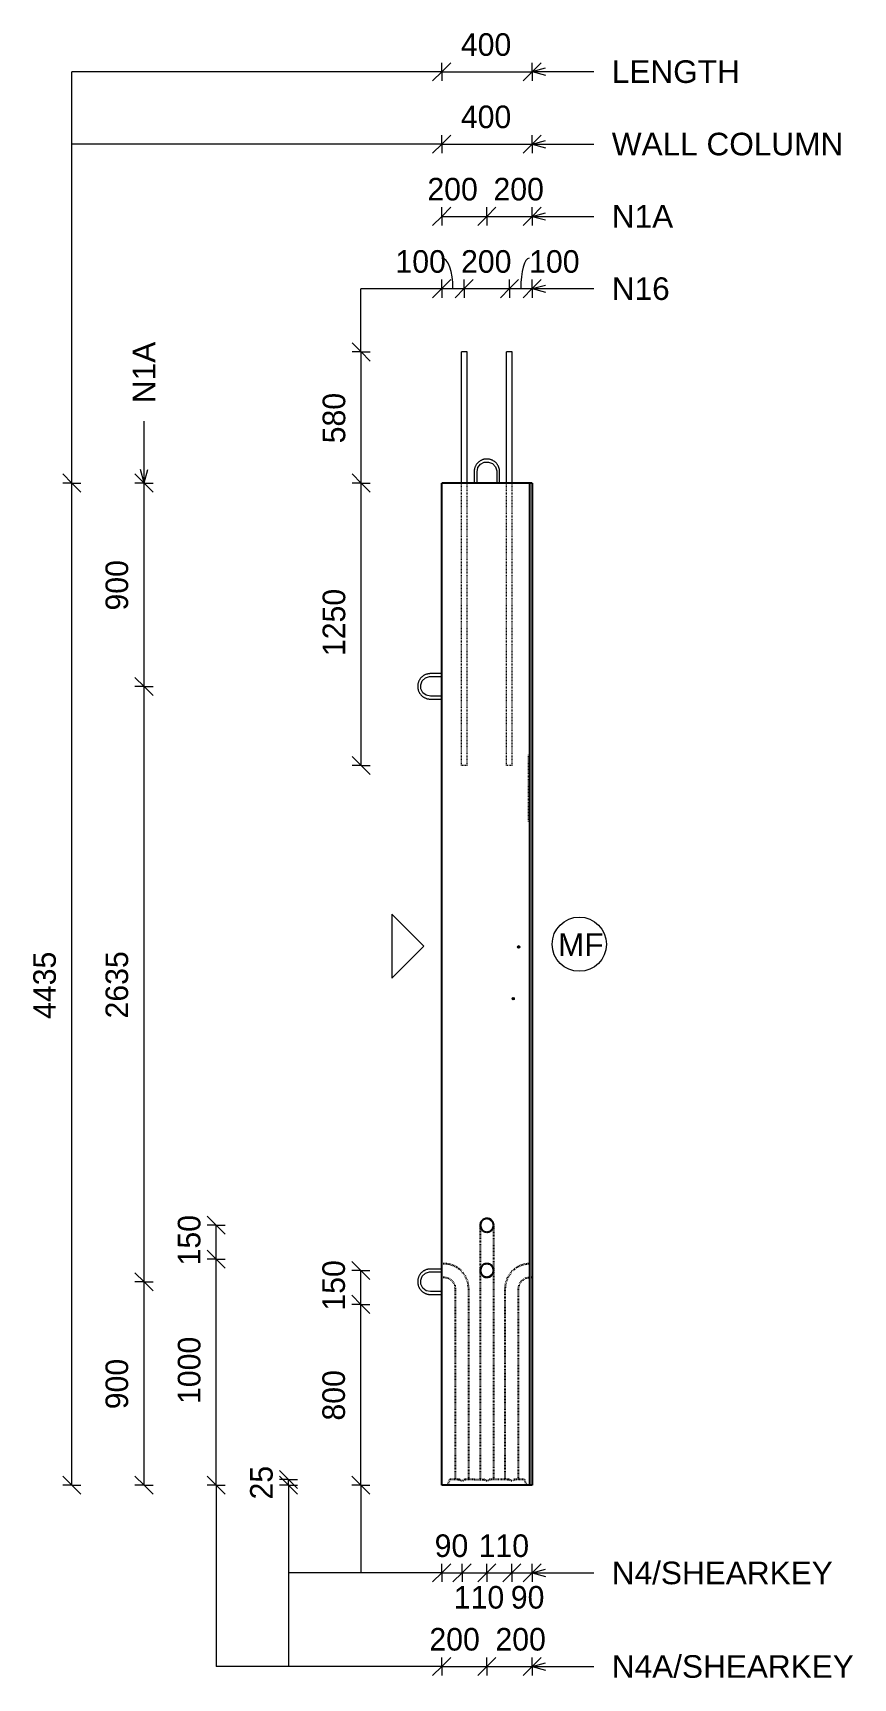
# Model space of a CAD drawing. Header units: millimetres. Extents: x -17195 to -5258, y -2447 to 8056.
# Drawn here: x -8889 to -5258, y -2249 to 5032 of the extents above; entities that cross this region are included whole.
import ezdxf

# ---------------------------------------------------------------- set-up
doc = ezdxf.new("R2010")
doc.units = ezdxf.units.MM
doc.linetypes.add('Dash', pattern=[6.36, 3.18, -3.18])
for name, color, linetype, lineweight in [('A-ANNO-DIMS', 211, 'Continuous', 9), ('A-ANNO-DIMS-40', 211, 'Continuous', 9), ('A-DETL-MBND', 5, 'Continuous', 18), ('A-DETL-THIN', 151, 'Continuous', 18), ('A-GENM', 13, 'Continuous', 18), ('A-WALL', 113, 'Continuous', 25), ('A-WALL-HDLN', 110, 'Dash', 25), ('G-ANNO-TEXT', 231, 'Continuous', 9), ('S-RBAR', 171, 'Continuous', 18)]:
    doc.layers.add(name, color=color, linetype=linetype, lineweight=lineweight)
doc.styles.add('Arial_1', font='arial.ttf', dxfattribs={"height": 100})
doc.styles.add('Nirmala UI Semilight', font='NirmalaS.ttf', dxfattribs={"height": 100})
doc.dimstyles.new('Arrow_Filled_-_2_5_NI_UI', dxfattribs={"dimscale": 304.8, "dimtxt": 104.736395, "dimasz": 0.262467, "dimexe": 0.131234, "dimexo": 0.0625, "dimgap": 0.131234, "dimtad": 1, "dimdec": 4, "dimzin": 0, "dimdsep": 46, "dimtxsty": 'Nirmala UI Semilight', "dimblk1": 'OBLIQUE', "dimblk2": 'OBLIQUE', "dimsah": 1, "dimcen": 0.09, "dimazin": 0, "dimtfac": 1, "dimtdec": 4, "dimtix": 1, "dimtmove": 0, "dimatfit": 3, "dimfxl": 0.131234, "dimfxlon": 1, "dimtvp": 1, "dimtolj": 1, "dimtzin": 0, "dimarcsym": 2})
doc.dimstyles.new('Arrow_Filled_-_2_5_NI_UI_1', dxfattribs={"dimscale": 304.8, "dimtxt": 104.736395, "dimasz": 0.262467, "dimexe": 0.131234, "dimexo": 0.0625, "dimgap": 0.131234, "dimtad": 1, "dimdec": 4, "dimzin": 0, "dimdsep": 46, "dimtxsty": 'Nirmala UI Semilight', "dimblk1": 'OBLIQUE', "dimblk2": 'OBLIQUE', "dimsah": 1, "dimcen": 0.09, "dimazin": 0, "dimtfac": 1, "dimtdec": 4, "dimtix": 1, "dimtmove": 2, "dimatfit": 3, "dimfxl": 0.131234, "dimfxlon": 1, "dimtvp": 1, "dimtolj": 1, "dimtzin": 0, "dimarcsym": 2})
doc.dimstyles.new('Arrow_Filled_-_2_5_NI_UI_2', dxfattribs={"dimscale": 304.8, "dimtxt": 104.736395, "dimasz": 0.262467, "dimexe": 0.131234, "dimexo": 0.0625, "dimgap": 0.131234, "dimtad": 1, "dimdec": 4, "dimzin": 0, "dimdsep": 46, "dimtxsty": 'Nirmala UI Semilight', "dimblk1": 'OBLIQUE', "dimblk2": 'OBLIQUE', "dimsah": 1, "dimcen": 0.09, "dimazin": 0, "dimtfac": 1, "dimtdec": 4, "dimtix": 1, "dimtmove": 1, "dimatfit": 3, "dimfxl": 0.131234, "dimfxlon": 1, "dimtvp": 1, "dimtolj": 1, "dimtzin": 0, "dimarcsym": 2})

# ---------------------------------------------------------------- blocks, each defined once
blk = doc.blocks.new('12_7Ø_ Lifting Insert_COLUMN - 12_9Ø Lifting insert-1653057-Elevation Right Copy 1')
at = {"layer": 'A-GENM'}
for p, q in [((20064.6, 2196.3), (20014.6, 2196.3)), ((20014.6, 2183.6), (20064.6, 2183.6)), ((20064.6, 2096.3), (20014.6, 2096.3)), ((20014.6, 2083.6), (20064.6, 2083.6))]:
    blk.add_line(p, q, dxfattribs=at)
at = {"layer": 'A-GENM', "flags": 128}
for points in [[(20014.6, 2196.3), (20012.3, 2196.3), (20010.1, 2196.2), (20007.8, 2195.9), (20005.6, 2195.6), (20003.4, 2195.2), (20001.2, 2194.7), (19999, 2194.2), (19996.8, 2193.5), (19994.7, 2192.7), (19992.6, 2191.9), (19990.6, 2191), (19988.5, 2190), (19986.6, 2188.9), (19984.6, 2187.7), (19982.8, 2186.5), (19980.9, 2185.2), (19979.1, 2183.8), (19977.4, 2182.4), (19975.7, 2180.8), (19974.1, 2179.3), (19972.6, 2177.6), (19971.1, 2175.9), (19969.7, 2174.1), (19968.4, 2172.3), (19967.2, 2170.4), (19966, 2168.5), (19964.9, 2166.6), (19963.8, 2164.6), (19962.9, 2162.5), (19962, 2160.4), (19961.3, 2158.3), (19960.6, 2156.2), (19960, 2154), (19959.5, 2151.8), (19959, 2149.6), (19958.7, 2147.3), (19958.5, 2145.1), (19958.3, 2142.9), (19958.2, 2140.6), (19958.2, 2138.4), (19958.4, 2136.1), (19958.6, 2133.9), (19958.8, 2131.6), (19959.2, 2129.4), (19959.7, 2127.2), (19960.2, 2125), (19960.9, 2122.9), (19961.6, 2120.7), (19962.4, 2118.6), (19963.3, 2116.6), (19964.3, 2114.5), (19965.4, 2112.5), (19966.5, 2110.6), (19967.7, 2108.7), (19969, 2106.8), (19970.4, 2105), (19971.8, 2103.3), (19973.3, 2101.6), (19974.9, 2100), (19976.5, 2098.4), (19978.2, 2097), (19979.9, 2095.5), (19981.8, 2094.2), (19983.6, 2092.9), (19985.5, 2091.7), (19987.5, 2090.6), (19989.5, 2089.5), (19991.5, 2088.6), (19993.6, 2087.7), (19995.7, 2086.9), (19997.8, 2086.2), (20000, 2085.6), (20002.2, 2085), (20004.4, 2084.6), (20006.6, 2084.2), (20008.9, 2083.9), (20011.1, 2083.8), (20013.4, 2083.7), (20014.6, 2083.6)], [(20014.6, 2096.3), (19996.2, 2100.4), (19981.2, 2111.9), (19972.4, 2128.6), (19971.5, 2147.4), (19978.7, 2164.8), (19992.5, 2177.7), (20010.4, 2183.5), (20014.6, 2183.6)]]:
    blk.add_lwpolyline(points, dxfattribs=at)
blk = doc.blocks.new('12_7Ø_ Lifting Insert_COLUMN - 12_9Ø Lifting insert-V2-Elevation Right Copy 1')
at = {"layer": 'A-GENM'}
for p, q in [((20208.2, 3090), (20208.2, 3040)), ((20220.9, 3040), (20220.9, 3090)), ((20308.2, 3090), (20308.2, 3040)), ((20320.9, 3040), (20320.9, 3090))]:
    blk.add_line(p, q, dxfattribs=at)
at = {"layer": 'A-GENM', "flags": 128}
for points in [[(20320.9, 3090), (20320.9, 3092.3), (20320.7, 3094.5), (20320.5, 3096.7), (20320.2, 3099), (20319.8, 3101.2), (20319.3, 3103.4), (20318.7, 3105.6), (20318.1, 3107.7), (20317.3, 3109.9), (20316.5, 3111.9), (20315.6, 3114), (20314.6, 3116), (20313.5, 3118), (20312.3, 3119.9), (20311.1, 3121.8), (20309.8, 3123.7), (20308.4, 3125.4), (20306.9, 3127.2), (20305.4, 3128.8), (20303.8, 3130.4), (20302.2, 3132), (20300.5, 3133.4), (20298.7, 3134.8), (20296.9, 3136.2), (20295, 3137.4), (20293.1, 3138.6), (20291.1, 3139.7), (20289.1, 3140.7), (20287.1, 3141.7), (20285, 3142.5), (20282.9, 3143.3), (20280.7, 3144), (20278.6, 3144.6), (20276.4, 3145.1), (20274.1, 3145.5), (20271.9, 3145.9), (20269.7, 3146.1), (20267.4, 3146.3), (20265.2, 3146.3), (20262.9, 3146.3), (20260.7, 3146.2), (20258.4, 3146), (20256.2, 3145.7), (20254, 3145.3), (20251.8, 3144.9), (20249.6, 3144.3), (20247.4, 3143.7), (20245.3, 3142.9), (20243.2, 3142.1), (20241.1, 3141.2), (20239.1, 3140.3), (20237.1, 3139.2), (20235.2, 3138.1), (20233.3, 3136.8), (20231.4, 3135.6), (20229.6, 3134.2), (20227.9, 3132.8), (20226.2, 3131.3), (20224.6, 3129.7), (20223, 3128.1), (20221.5, 3126.4), (20220.1, 3124.6), (20218.8, 3122.8), (20217.5, 3121), (20216.3, 3119), (20215.2, 3117.1), (20214.1, 3115.1), (20213.2, 3113.1), (20212.3, 3111), (20211.5, 3108.9), (20210.8, 3106.7), (20210.1, 3104.6), (20209.6, 3102.4), (20209.1, 3100.2), (20208.8, 3098), (20208.5, 3095.7), (20208.3, 3093.5), (20208.2, 3091.2), (20208.2, 3090)], [(20220.9, 3090), (20225, 3108.4), (20236.4, 3123.4), (20253.1, 3132.1), (20272, 3133), (20289.4, 3125.9), (20302.2, 3112.1), (20308, 3094.2), (20308.2, 3090)]]:
    blk.add_lwpolyline(points, dxfattribs=at)
blk = doc.blocks.new('DIMBLOCK88-Elevation Right Copy 1')
at = {"layer": 'A-ANNO-DIMS-40'}
for p, q in [((-7079.1, -1783.7), (-7039.1, -1743.7)), ((-7079.1, -1783.7), (-7079.1, -1743.7)), ((-6989.1, -1783.7), (-6949.1, -1743.7)), ((-6989.1, -1783.7), (-6989.1, -1743.7)), ((-7079.1, -1783.7), (-7119.1, -1823.7)), ((-7079.1, -1783.7), (-6989.1, -1783.7)), ((-7079.1, -1783.7), (-7079.1, -1823.7)), ((-6989.1, -1783.7), (-7029.1, -1823.7)), ((-6989.1, -1783.7), (-6989.1, -1823.7))]:
    blk.add_line(p, q, dxfattribs=at)
at = {"layer": 'A-ANNO-DIMS-40', "color": 0, "insert": (-7110.3, -1613.2), "char_height": 100, "width": 182.813, "attachment_point": 1, "line_spacing_factor": 1.142579, "style": 'Nirmala UI Semilight'}
blk.add_mtext('90', dxfattribs=at)
blk = doc.blocks.new('_Oblique')
at = {"color": 0, "linetype": 'ByBlock', "lineweight": -2}
blk.add_line((-0.5, -0.5), (0.5, 0.5), dxfattribs=at)
blk = doc.blocks.new('DIMBLOCK89-Elevation Right Copy 1')
at = {"layer": 'A-ANNO-DIMS-40'}
for p, q in [((-6989.1, -1783.7), (-6949.1, -1743.7)), ((-6989.1, -1783.7), (-6989.1, -1743.7)), ((-6878.9, -1783.7), (-6838.9, -1743.7)), ((-6878.9, -1783.7), (-6878.9, -1743.7)), ((-6989.1, -1783.7), (-7029.1, -1823.7)), ((-6989.1, -1783.7), (-6878.9, -1783.7)), ((-6989.1, -1783.7), (-6989.1, -1823.7)), ((-6878.9, -1783.7), (-6918.9, -1823.7)), ((-6878.9, -1783.7), (-6878.9, -1823.7))]:
    blk.add_line(p, q, dxfattribs=at)
at = {"layer": 'A-ANNO-DIMS-40', "color": 0, "insert": (-7025.4, -1841.6), "char_height": 100, "width": 219.375, "attachment_point": 1, "line_spacing_factor": 1.142579, "style": 'Nirmala UI Semilight'}
blk.add_mtext('110', dxfattribs=at)
blk = doc.blocks.new('DIMBLOCK90-Elevation Right Copy 1')
at = {"layer": 'A-ANNO-DIMS-40'}
for p, q in [((-6878.9, -1783.7), (-6838.9, -1743.7)), ((-6878.9, -1783.7), (-6878.9, -1743.7)), ((-6769.1, -1783.7), (-6729.1, -1743.7)), ((-6769.1, -1783.7), (-6769.1, -1743.7)), ((-6878.9, -1783.7), (-6918.9, -1823.7)), ((-6878.9, -1783.7), (-6769.1, -1783.7)), ((-6878.9, -1783.7), (-6878.9, -1823.7)), ((-6769.1, -1783.7), (-6809.1, -1823.7)), ((-6769.1, -1783.7), (-6769.1, -1823.7))]:
    blk.add_line(p, q, dxfattribs=at)
at = {"layer": 'A-ANNO-DIMS-40', "color": 0, "insert": (-6915.4, -1613.2), "char_height": 100, "width": 219.375, "attachment_point": 1, "line_spacing_factor": 1.142579, "style": 'Nirmala UI Semilight'}
blk.add_mtext('110', dxfattribs=at)
blk = doc.blocks.new('DIMBLOCK91-Elevation Right Copy 1')
at = {"layer": 'A-ANNO-DIMS-40'}
for p, q in [((-6769.1, -1783.7), (-6729.1, -1743.7)), ((-6769.1, -1783.7), (-6769.1, -1743.7)), ((-6679.1, -1783.7), (-6639.1, -1743.7)), ((-6679.1, -1783.7), (-6679.1, -1743.7)), ((-6769.1, -1783.7), (-6809.1, -1823.7)), ((-6769.1, -1783.7), (-6679.1, -1783.7)), ((-6769.1, -1783.7), (-6769.1, -1823.7)), ((-6679.1, -1783.7), (-6719.1, -1823.7)), ((-6679.1, -1783.7), (-6679.1, -1823.7))]:
    blk.add_line(p, q, dxfattribs=at)
at = {"layer": 'A-ANNO-DIMS-40', "color": 0, "insert": (-6773.1, -1841.6), "char_height": 100, "width": 182.813, "attachment_point": 1, "line_spacing_factor": 1.142579, "style": 'Nirmala UI Semilight'}
blk.add_mtext('90', dxfattribs=at)
blk = doc.blocks.new('DIMBLOCK92-Elevation Right Copy 1')
at = {"layer": 'A-ANNO-DIMS-40'}
for p, q in [((-7437, -595), (-7477, -555)), ((-7437, -595), (-7477, -595)), ((-7437, -1395), (-7437, -595)), ((-7437, -595), (-7397, -635)), ((-7437, -595), (-7397, -595)), ((-7437, -1395), (-7477, -1355)), ((-7437, -1395), (-7477, -1395)), ((-7437, -1395), (-7397, -1435)), ((-7437, -1395), (-7397, -1395))]:
    blk.add_line(p, q, dxfattribs=at)
at = {"layer": 'A-ANNO-DIMS-40', "color": 0, "insert": (-7607.4, -1109.3), "char_height": 100, "width": 274.219, "attachment_point": 1, "rotation": 90, "line_spacing_factor": 1.142579, "style": 'Nirmala UI Semilight'}
blk.add_mtext('800', dxfattribs=at)
blk = doc.blocks.new('DIMBLOCK93-Elevation Right Copy 1')
at = {"layer": 'A-ANNO-DIMS-40'}
for p, q in [((-7437, -445), (-7477, -405)), ((-7437, -445), (-7477, -445)), ((-7437, -595), (-7437, -445)), ((-7437, -445), (-7397, -485)), ((-7437, -445), (-7397, -445)), ((-7437, -595), (-7477, -555)), ((-7437, -595), (-7477, -595)), ((-7437, -595), (-7397, -635)), ((-7437, -595), (-7397, -595))]:
    blk.add_line(p, q, dxfattribs=at)
at = {"layer": 'A-ANNO-DIMS-40', "color": 0, "insert": (-7607.4, -622.8), "char_height": 100, "width": 246.797, "attachment_point": 1, "rotation": 90, "line_spacing_factor": 1.142579, "style": 'Nirmala UI Semilight'}
blk.add_mtext('150', dxfattribs=at)
blk = doc.blocks.new('DIMBLOCK94-Elevation Right Copy 1')
at = {"layer": 'A-ANNO-DIMS-40'}
for p, q in [((-8077, -395), (-8117, -355)), ((-8077, -395), (-8117, -395)), ((-8077, -1395), (-8077, -395)), ((-8077, -395), (-8037, -435)), ((-8077, -395), (-8037, -395)), ((-8077, -1395), (-8117, -1355)), ((-8077, -1395), (-8117, -1395)), ((-8077, -1395), (-8037, -1435)), ((-8077, -1395), (-8037, -1395))]:
    blk.add_line(p, q, dxfattribs=at)
at = {"layer": 'A-ANNO-DIMS-40', "color": 0, "insert": (-8247.4, -1035.9), "char_height": 100, "width": 338.203, "attachment_point": 1, "rotation": 90, "line_spacing_factor": 1.142579, "style": 'Nirmala UI Semilight'}
blk.add_mtext('1000', dxfattribs=at)
blk = doc.blocks.new('DIMBLOCK95-Elevation Right Copy 1')
at = {"layer": 'A-ANNO-DIMS-40'}
for p, q in [((-8077, -245), (-8117, -205)), ((-8077, -245), (-8117, -245)), ((-8077, -395), (-8077, -245)), ((-8077, -245), (-8037, -285)), ((-8077, -245), (-8037, -245)), ((-8077, -395), (-8117, -355)), ((-8077, -395), (-8117, -395)), ((-8077, -395), (-8037, -435)), ((-8077, -395), (-8037, -395))]:
    blk.add_line(p, q, dxfattribs=at)
at = {"layer": 'A-ANNO-DIMS-40', "color": 0, "insert": (-8247.4, -422.8), "char_height": 100, "width": 246.797, "attachment_point": 1, "rotation": 90, "line_spacing_factor": 1.142579, "style": 'Nirmala UI Semilight'}
blk.add_mtext('150', dxfattribs=at)
blk = doc.blocks.new('DIMBLOCK96-Elevation Right Copy 1')
at = {"layer": 'A-ANNO-DIMS-40'}
for p, q in [((-7757, -1370), (-7797, -1330)), ((-7757, -1395), (-7797, -1355)), ((-7757, -1370), (-7797, -1370)), ((-7757, -1395), (-7757, -1370)), ((-7757, -1370), (-7717, -1410)), ((-7757, -1370), (-7717, -1370)), ((-7757, -1395), (-7797, -1395)), ((-7757, -1395), (-7717, -1435)), ((-7757, -1395), (-7717, -1395))]:
    blk.add_line(p, q, dxfattribs=at)
at = {"layer": 'A-ANNO-DIMS-40', "color": 0, "insert": (-7927.4, -1458.7), "char_height": 100, "width": 182.813, "attachment_point": 1, "rotation": 90, "line_spacing_factor": 1.142579, "style": 'Nirmala UI Semilight'}
blk.add_mtext('25', dxfattribs=at)
blk = doc.blocks.new('DIMBLOCK97-Elevation Right Copy 1')
at = {"layer": 'A-ANNO-DIMS-40'}
for p, q in [((-7079.1, -2197.7), (-7039.1, -2157.7)), ((-7079.1, -2197.7), (-7079.1, -2157.7)), ((-6878.9, -2197.7), (-6838.9, -2157.7)), ((-6878.9, -2197.7), (-6878.9, -2157.7)), ((-7079.1, -2197.7), (-7119.1, -2237.7)), ((-7079.1, -2197.7), (-6878.9, -2197.7)), ((-7079.1, -2197.7), (-7079.1, -2237.7)), ((-6878.9, -2197.7), (-6918.9, -2237.7)), ((-6878.9, -2197.7), (-6878.9, -2237.7))]:
    blk.add_line(p, q, dxfattribs=at)
at = {"layer": 'A-ANNO-DIMS-40', "color": 0, "insert": (-7133.5, -2027.3), "char_height": 100, "width": 274.219, "attachment_point": 1, "line_spacing_factor": 1.142579, "style": 'Nirmala UI Semilight'}
blk.add_mtext('200', dxfattribs=at)
blk = doc.blocks.new('DIMBLOCK98-Elevation Right Copy 1')
at = {"layer": 'A-ANNO-DIMS-40'}
for p, q in [((-6878.9, -2197.7), (-6838.9, -2157.7)), ((-6878.9, -2197.7), (-6878.9, -2157.7)), ((-6679.1, -2197.7), (-6639.1, -2157.7)), ((-6679.1, -2197.7), (-6679.1, -2157.7)), ((-6878.9, -2197.7), (-6918.9, -2237.7)), ((-6878.9, -2197.7), (-6679.1, -2197.7)), ((-6878.9, -2197.7), (-6878.9, -2237.7)), ((-6679.1, -2197.7), (-6719.1, -2237.7)), ((-6679.1, -2197.7), (-6679.1, -2237.7))]:
    blk.add_line(p, q, dxfattribs=at)
at = {"layer": 'A-ANNO-DIMS-40', "color": 0, "insert": (-6841.2, -2027.3), "char_height": 100, "width": 274.219, "attachment_point": 1, "line_spacing_factor": 1.142579, "style": 'Nirmala UI Semilight'}
blk.add_mtext('200', dxfattribs=at)
blk = doc.blocks.new('DIMBLOCK99-Elevation Right Copy 1')
at = {"layer": 'A-ANNO-DIMS-40'}
for p, q in [((-8397, -495), (-8437, -455)), ((-8397, -495), (-8437, -495)), ((-8397, -1395), (-8397, -495)), ((-8397, -495), (-8357, -535)), ((-8397, -495), (-8357, -495)), ((-8397, -1395), (-8437, -1355)), ((-8397, -1395), (-8437, -1395)), ((-8397, -1395), (-8357, -1435)), ((-8397, -1395), (-8357, -1395))]:
    blk.add_line(p, q, dxfattribs=at)
at = {"layer": 'A-ANNO-DIMS-40', "color": 0, "insert": (-8567.4, -1059.3), "char_height": 100, "width": 274.219, "attachment_point": 1, "rotation": 90, "line_spacing_factor": 1.142579, "style": 'Nirmala UI Semilight'}
blk.add_mtext('900', dxfattribs=at)
blk = doc.blocks.new('DIMBLOCK100-Elevation Right Copy 1')
at = {"layer": 'A-ANNO-DIMS-40'}
for p, q in [((-8397, 2140), (-8437, 2180)), ((-8397, 2140), (-8437, 2140)), ((-8397, -495), (-8397, 2140)), ((-8397, 2140), (-8357, 2100)), ((-8397, 2140), (-8357, 2140)), ((-8397, -495), (-8437, -455)), ((-8397, -495), (-8437, -495)), ((-8397, -495), (-8357, -535)), ((-8397, -495), (-8357, -495))]:
    blk.add_line(p, q, dxfattribs=at)
at = {"layer": 'A-ANNO-DIMS-40', "color": 0, "insert": (-8567.4, 670.2), "char_height": 100, "width": 365.625, "attachment_point": 1, "rotation": 90, "line_spacing_factor": 1.142579, "style": 'Nirmala UI Semilight'}
blk.add_mtext('2635', dxfattribs=at)
blk = doc.blocks.new('DIMBLOCK101-Elevation Right Copy 1')
at = {"layer": 'A-ANNO-DIMS-40'}
for p, q in [((-8397, 3040), (-8437, 3080)), ((-8397, 3040), (-8437, 3040)), ((-8397, 2140), (-8397, 3040)), ((-8397, 3040), (-8357, 3000)), ((-8397, 3040), (-8357, 3040)), ((-8397, 2140), (-8437, 2180)), ((-8397, 2140), (-8437, 2140)), ((-8397, 2140), (-8357, 2100)), ((-8397, 2140), (-8357, 2140))]:
    blk.add_line(p, q, dxfattribs=at)
at = {"layer": 'A-ANNO-DIMS-40', "color": 0, "insert": (-8567.4, 2475.7), "char_height": 100, "width": 274.219, "attachment_point": 1, "rotation": 90, "line_spacing_factor": 1.142579, "style": 'Nirmala UI Semilight'}
blk.add_mtext('900', dxfattribs=at)
blk = doc.blocks.new('DIMBLOCK102-Elevation Right Copy 1')
at = {"layer": 'A-ANNO-DIMS-40'}
for p, q in [((-7079.1, 3900.2), (-7039.1, 3940.2)), ((-7079.1, 3900.2), (-7079.1, 3940.2)), ((-6979.1, 3900.2), (-6939.1, 3940.2)), ((-6979.1, 3900.2), (-6979.1, 3940.2)), ((-7079.1, 3900.2), (-7119.1, 3860.2)), ((-7079.1, 3900.2), (-6979.1, 3900.2)), ((-7079.1, 3900.2), (-7079.1, 3860.2)), ((-6979.1, 3900.2), (-7019.1, 3860.2)), ((-6979.1, 3900.2), (-6979.1, 3860.2))]:
    blk.add_line(p, q, dxfattribs=at)
blk.add_ellipse((-7078.1, 3900.2), major_axis=(0, 135.2), ratio=0.362406, start_param=4.712389, end_param=6.283185, dxfattribs=at)
at = {"layer": 'A-ANNO-DIMS-40', "color": 0, "insert": (-7283.8, 4070.6), "char_height": 100, "width": 246.797, "attachment_point": 1, "line_spacing_factor": 1.142579, "style": 'Nirmala UI Semilight'}
blk.add_mtext('100', dxfattribs=at)
blk = doc.blocks.new('DIMBLOCK103-Elevation Right Copy 1')
at = {"layer": 'A-ANNO-DIMS-40'}
for p, q in [((-6979.1, 3900.2), (-6939.1, 3940.2)), ((-6979.1, 3900.2), (-6979.1, 3940.2)), ((-6779.1, 3900.2), (-6739.1, 3940.2)), ((-6779.1, 3900.2), (-6779.1, 3940.2)), ((-6979.1, 3900.2), (-7019.1, 3860.2)), ((-6979.1, 3900.2), (-6779.1, 3900.2)), ((-6979.1, 3900.2), (-6979.1, 3860.2)), ((-6779.1, 3900.2), (-6819.1, 3860.2)), ((-6779.1, 3900.2), (-6779.1, 3860.2))]:
    blk.add_line(p, q, dxfattribs=at)
at = {"layer": 'A-ANNO-DIMS-40', "color": 0, "insert": (-6993.4, 4070.6), "char_height": 100, "width": 274.219, "attachment_point": 1, "line_spacing_factor": 1.142579, "style": 'Nirmala UI Semilight'}
blk.add_mtext('200', dxfattribs=at)
blk = doc.blocks.new('DIMBLOCK104-Elevation Right Copy 1')
at = {"layer": 'A-ANNO-DIMS-40'}
for p, q in [((-6779.1, 3900.2), (-6739.1, 3940.2)), ((-6779.1, 3900.2), (-6779.1, 3940.2)), ((-6679.1, 3900.2), (-6639.1, 3940.2)), ((-6679.1, 3900.2), (-6679.1, 3940.2)), ((-6779.1, 3900.2), (-6819.1, 3860.2)), ((-6779.1, 3900.2), (-6679.1, 3900.2)), ((-6779.1, 3900.2), (-6779.1, 3860.2)), ((-6679.1, 3900.2), (-6719.1, 3860.2)), ((-6679.1, 3900.2), (-6679.1, 3860.2))]:
    blk.add_line(p, q, dxfattribs=at)
blk.add_ellipse((-6691.9, 3900.2), major_axis=(0, 135.2), ratio=0.274856, start_param=0, end_param=1.570796, dxfattribs=at)
at = {"layer": 'A-ANNO-DIMS-40', "color": 0, "insert": (-6691.9, 4070.6), "char_height": 100, "width": 246.797, "attachment_point": 1, "line_spacing_factor": 1.142579, "style": 'Nirmala UI Semilight'}
blk.add_mtext('100', dxfattribs=at)
blk = doc.blocks.new('DIMBLOCK105-Elevation Right Copy 1')
at = {"layer": 'A-ANNO-DIMS-40'}
for p, q in [((-7079.1, 4220.2), (-7039.1, 4260.2)), ((-7079.1, 4220.2), (-7079.1, 4260.2)), ((-6879.1, 4220.2), (-6839.1, 4260.2)), ((-6879.1, 4220.2), (-6879.1, 4260.2)), ((-7079.1, 4220.2), (-7119.1, 4180.2)), ((-7079.1, 4220.2), (-6879.1, 4220.2)), ((-7079.1, 4220.2), (-7079.1, 4180.2)), ((-6879.1, 4220.2), (-6919.1, 4180.2)), ((-6879.1, 4220.2), (-6879.1, 4180.2))]:
    blk.add_line(p, q, dxfattribs=at)
at = {"layer": 'A-ANNO-DIMS-40', "color": 0, "insert": (-7142.4, 4390.6), "char_height": 100, "width": 274.219, "attachment_point": 1, "line_spacing_factor": 1.142579, "style": 'Nirmala UI Semilight'}
blk.add_mtext('200', dxfattribs=at)
blk = doc.blocks.new('DIMBLOCK106-Elevation Right Copy 1')
at = {"layer": 'A-ANNO-DIMS-40'}
for p, q in [((-6879.1, 4220.2), (-6839.1, 4260.2)), ((-6879.1, 4220.2), (-6879.1, 4260.2)), ((-6679.1, 4220.2), (-6639.1, 4260.2)), ((-6679.1, 4220.2), (-6679.1, 4260.2)), ((-6879.1, 4220.2), (-6919.1, 4180.2)), ((-6879.1, 4220.2), (-6679.1, 4220.2)), ((-6879.1, 4220.2), (-6879.1, 4180.2)), ((-6679.1, 4220.2), (-6719.1, 4180.2)), ((-6679.1, 4220.2), (-6679.1, 4180.2))]:
    blk.add_line(p, q, dxfattribs=at)
at = {"layer": 'A-ANNO-DIMS-40', "color": 0, "insert": (-6849.9, 4390.6), "char_height": 100, "width": 274.219, "attachment_point": 1, "line_spacing_factor": 1.142579, "style": 'Nirmala UI Semilight'}
blk.add_mtext('200', dxfattribs=at)
blk = doc.blocks.new('DIMBLOCK107-Elevation Right Copy 1')
at = {"layer": 'A-ANNO-DIMS-40'}
for p, q in [((-7079.1, 4860.2), (-7039.1, 4900.2)), ((-7079.1, 4860.2), (-7079.1, 4900.2)), ((-6679.1, 4860.2), (-6639.1, 4900.2)), ((-6679.1, 4860.2), (-6679.1, 4900.2)), ((-7079.1, 4860.2), (-7119.1, 4820.2)), ((-7079.1, 4860.2), (-6679.1, 4860.2)), ((-7079.1, 4860.2), (-7079.1, 4820.2)), ((-6679.1, 4860.2), (-6719.1, 4820.2)), ((-6679.1, 4860.2), (-6679.1, 4820.2))]:
    blk.add_line(p, q, dxfattribs=at)
at = {"layer": 'A-ANNO-DIMS-40', "color": 0, "insert": (-6994.3, 5030.6), "char_height": 100, "width": 276.504, "attachment_point": 1, "line_spacing_factor": 1.142579, "style": 'Nirmala UI Semilight'}
blk.add_mtext('400', dxfattribs=at)
blk = doc.blocks.new('DIMBLOCK108-Elevation Right Copy 1')
at = {"layer": 'A-ANNO-DIMS-40'}
for p, q in [((-7079.1, 4540.2), (-7119.1, 4500.2)), ((-7079.1, 4540.2), (-7039.1, 4580.2)), ((-7079.1, 4540.2), (-7079.1, 4580.2)), ((-7079.1, 4540.2), (-6679.1, 4540.2)), ((-7079.1, 4540.2), (-7079.1, 4500.2)), ((-6679.1, 4540.2), (-6719.1, 4500.2)), ((-6679.1, 4540.2), (-6639.1, 4580.2)), ((-6679.1, 4540.2), (-6679.1, 4580.2)), ((-6679.1, 4540.2), (-6679.1, 4500.2))]:
    blk.add_line(p, q, dxfattribs=at)
at = {"layer": 'A-ANNO-DIMS-40', "color": 0, "insert": (-6994.3, 4710.6), "char_height": 100, "width": 276.504, "attachment_point": 1, "line_spacing_factor": 1.142579, "style": 'Nirmala UI Semilight'}
blk.add_mtext('400', dxfattribs=at)
blk = doc.blocks.new('DIMBLOCK109-Elevation Right Copy 1')
at = {"layer": 'A-ANNO-DIMS-40'}
for p, q in [((-7435.7, 3040), (-7475.7, 3080)), ((-7435.7, 3040), (-7475.7, 3040)), ((-7435.7, 1790), (-7435.7, 3040)), ((-7435.7, 3040), (-7395.7, 3000)), ((-7435.7, 3040), (-7395.7, 3040)), ((-7435.7, 1790), (-7475.7, 1830)), ((-7435.7, 1790), (-7475.7, 1790)), ((-7435.7, 1790), (-7395.7, 1750)), ((-7435.7, 1790), (-7395.7, 1790))]:
    blk.add_line(p, q, dxfattribs=at)
at = {"layer": 'A-ANNO-DIMS-40', "color": 0, "insert": (-7606.1, 2274.1), "char_height": 100, "width": 338.203, "attachment_point": 1, "rotation": 90, "line_spacing_factor": 1.142579, "style": 'Nirmala UI Semilight'}
blk.add_mtext('1250', dxfattribs=at)
blk = doc.blocks.new('DIMBLOCK110-Elevation Right Copy 1')
at = {"layer": 'A-ANNO-DIMS-40'}
for p, q in [((-7435.7, 3620), (-7475.7, 3660)), ((-7435.7, 3620), (-7475.7, 3620)), ((-7435.7, 3040), (-7435.7, 3620)), ((-7435.7, 3620), (-7395.7, 3580)), ((-7435.7, 3620), (-7395.7, 3620)), ((-7435.7, 3040), (-7475.7, 3080)), ((-7435.7, 3040), (-7475.7, 3040)), ((-7435.7, 3040), (-7395.7, 3000)), ((-7435.7, 3040), (-7395.7, 3040))]:
    blk.add_line(p, q, dxfattribs=at)
at = {"layer": 'A-ANNO-DIMS-40', "color": 0, "insert": (-7606.1, 3215.7), "char_height": 100, "width": 274.219, "attachment_point": 1, "rotation": 90, "line_spacing_factor": 1.142579, "style": 'Nirmala UI Semilight'}
blk.add_mtext('580', dxfattribs=at)
blk = doc.blocks.new('DIMBLOCK111-Elevation Right Copy 1')
at = {"layer": 'A-ANNO-DIMS-40'}
for p, q in [((-8717, 3040), (-8757, 3080)), ((-8717, 3040), (-8757, 3040)), ((-8717, -1395), (-8717, 3040)), ((-8717, 3040), (-8677, 3000)), ((-8717, 3040), (-8677, 3040)), ((-8717, -1395), (-8757, -1355)), ((-8717, -1395), (-8757, -1395)), ((-8717, -1395), (-8677, -1435)), ((-8717, -1395), (-8677, -1395))]:
    blk.add_line(p, q, dxfattribs=at)
at = {"layer": 'A-ANNO-DIMS-40', "color": 0, "insert": (-8887.4, 668.3), "char_height": 100, "width": 370.196, "attachment_point": 1, "rotation": 90, "line_spacing_factor": 1.142579, "style": 'Nirmala UI Semilight'}
blk.add_mtext('4435', dxfattribs=at)

msp = doc.modelspace()

# ---------------------------------------------------------------- hatches: boundary and pattern name
at = {"layer": 'S-RBAR'}
h = msp.add_hatch(color=256, dxfattribs=at)
edge = h.paths.add_edge_path()
edge.add_arc((-6738.50271, 986.53379), 5, 0, 360)
for points in [[(-6738.50271, 981.53379), (-6733.50271, 986.53379), (-6738.50271, 991.53379), (-6743.50271, 986.53379)], [(-6762.54425, 752.79376), (-6757.54425, 757.79376), (-6762.54425, 762.79376), (-6767.54425, 757.79376)]]:
    msp.add_hatch(color=256, dxfattribs=at).paths.add_polyline_path(points)
h = msp.add_hatch(color=256, dxfattribs=at)
edge = h.paths.add_edge_path()
edge.add_arc((-6762.54425, 757.79376), 5, 0, 360)

# ---------------------------------------------------------------- linework, layer by layer
at = {"layer": 'A-DETL-MBND'}
for p, q in [((-7079.09324, 4860.17256), (-8716.95293, 4860.17256)), ((-8716.95293, 3040), (-8716.95293, 4860.17256)), ((-7079.09324, 4540.17256), (-8716.95293, 4540.17256)), ((-7436.95293, 3620), (-7436.95293, 3900.17256)), ((-7079.09324, 3900.17256), (-7436.95293, 3900.17256)), ((-8076.95293, -1395), (-8076.95293, -2197.7444)), ((-7756.95293, -1395), (-7756.95293, -2197.7444)), ((-7436.95293, -1395), (-7436.95293, -1783.70888)), ((-7079.09324, -1783.70888), (-7756.95293, -1783.70888)), ((-7079.09324, -2197.7444), (-8076.95293, -2197.7444))]:
    msp.add_line(p, q, dxfattribs=at)
at = {"layer": 'A-DETL-THIN'}
for p, q in [((-7299.27526, 1131.37788), (-7299.27526, 848.53517)), ((-7157.85391, 989.95652), (-7299.27526, 1131.37788)), ((-7299.27526, 848.53517), (-7157.85391, 989.95652))]:
    msp.add_line(p, q, dxfattribs=at)
msp.add_circle((-6470.11111, 998.90473), 120, dxfattribs=at)
at = {"layer": 'A-WALL'}
for p, q in [((-7079.09324, -1395), (-7079.09324, 3040)), ((-6679.09324, 3040), (-7079.09324, 3040)), ((-6689.05622, -1395), (-6689.05622, 3040)), ((-6679.09324, 3040), (-6679.09324, -1395)), ((-6878.90574, -215), (-6879.09324, -215.00059)), ((-6879.09324, -274.99941), (-6878.90574, -275)), ((-6878.90574, -415), (-6879.09324, -415.00059)), ((-6879.09324, -474.99941), (-6878.90574, -475)), ((-6679.09324, -1395), (-7079.09324, -1395))]:
    msp.add_line(p, q, dxfattribs=at)
at = {"layer": 'A-WALL', "flags": 128}
for points in [[(-6879.09324, -215.00059), (-6894.10221, -219.13366), (-6905.01908, -230.23201), (-6908.90574, -245)], [(-6848.90574, -245), (-6852.94493, -229.96549), (-6863.97483, -218.97947), (-6878.90574, -215)], [(-6908.90574, -245), (-6904.86655, -260.03451), (-6893.83665, -271.02053), (-6879.09324, -274.99941)], [(-6878.90574, -275), (-6863.87123, -270.96081), (-6852.88521, -259.93091), (-6848.90574, -245)], [(-6848.90574, -250.57556), (-6848.90574, -247.17673), (-6848.90574, -245.60362)], [(-6879.09324, -415.00059), (-6894.10221, -419.13366), (-6905.01908, -430.23201), (-6908.90574, -445)], [(-6848.90574, -445), (-6852.94493, -429.96549), (-6863.97483, -418.97947), (-6878.90574, -415)], [(-6908.90574, -445), (-6904.86655, -460.03451), (-6893.83665, -471.02053), (-6879.09324, -474.99941)], [(-6878.90574, -475), (-6863.87123, -470.96081), (-6852.88521, -459.93091), (-6848.90574, -445)], [(-6848.90574, -448.71254), (-6848.90574, -448.22689), (-6848.90574, -447.73917)]]:
    msp.add_lwpolyline(points, dxfattribs=at)
at = {"layer": 'A-WALL'}
for centre, start, end in [((-6878.90574, -245), 91.074812298, 119.897022712), ((-6878.90574, -245), 61.016014804, 89.269123271), ((-6878.90574, -245), 151.150546835, 179.71203816), ((-6878.90574, -245), 180.301831335, 209.880633016), ((-6878.90574, -245), 121.2388307, 150.119366984), ((-6878.90574, -245), 210.870538443, 239.761266031), ((-6878.90574, -245), 241.225494881, 268.897748754), ((-6878.90574, -245), 270.718337301, 299.426528079), ((-6878.90574, -245), 30.786976286, 59.649963744), ((-6878.90574, -245), 300.771117776, 329.666309781), ((-6878.90574, -245), 0.284545847, 29.864719677), ((-6878.90574, -245), 330.598480852, 359.695170877), ((-6878.90574, -445), 151.254981544, 179.602023107), ((-6878.90574, -445), 121.288435908, 150.119366984), ((-6878.90574, -445), 91.077939132, 119.89381344), ((-6878.90574, -445), 61.018930218, 89.26614841), ((-6878.90574, -445), 30.835437561, 59.600012662), ((-6878.90574, -445), 0.39156527, 29.756614707), ((-6878.90574, -445), 180.442729211, 209.880633016), ((-6878.90574, -445), 210.913756215, 239.761266031), ((-6878.90574, -445), 241.228255987, 268.894840112), ((-6878.90574, -445), 270.721131911, 299.423705123), ((-6878.90574, -445), 300.815885979, 329.620165303), ((-6878.90574, -445), 330.738775953, 359.552015113)]:
    msp.add_arc(centre, 30, start, end, dxfattribs=at)
at = {"layer": 'A-WALL-HDLN'}
for p, q in [((-6694.05418, 1542.31354), (-6694.05418, 1837.23283)), ((-6848.90574, -245.60063), (-6848.90574, -245.38007)), ((-7069.09324, -415), (-7079.09324, -415)), ((-6679.09346, -415), (-6689.00661, -415)), ((-7079.09324, -475), (-7069.09324, -475)), ((-6848.90574, -447.72607), (-6848.90574, -445.38007)), ((-6689.00661, -475), (-6679.09346, -475)), ((-7019.09324, -525), (-7019.09324, -1370)), ((-6959.09324, -1370), (-6959.09324, -525)), ((-6908.90574, -525), (-6908.90574, -1370)), ((-6848.90574, -1370), (-6848.90574, -525)), ((-6799.09324, -525), (-6799.09324, -1370)), ((-6739.09324, -1370), (-6739.09324, -525)), ((-7044.09324, -1370), (-7054.09324, -1395)), ((-7001.08282, -1370), (-7044.09324, -1370)), ((-7007.08288, -1370), (-7001.08282, -1370)), ((-6977.10366, -1370), (-6971.1036, -1370)), ((-6934.09324, -1370), (-6977.10366, -1370)), ((-6934.09324, -1370), (-6933.99949, -1370.23438)), ((-6933.99949, -1370.23438), (-6933.90574, -1370)), ((-6933.90574, -1370), (-6890.89532, -1370)), ((-6897.50802, -1370), (-6890.89532, -1370)), ((-6866.91616, -1370), (-6860.30346, -1370)), ((-6781.08282, -1370), (-6866.91616, -1370)), ((-6787.08288, -1370), (-6781.08282, -1370)), ((-6757.10366, -1370), (-6751.1036, -1370)), ((-6714.09324, -1370), (-6757.10366, -1370)), ((-6714.09324, -1370), (-6704.09324, -1395))]:
    msp.add_line(p, q, dxfattribs=at)
at = {"layer": 'A-WALL-HDLN', "flags": 128}
for points in [[(-6908.90574, -245.38158), (-6908.90574, -249.11902), (-6908.90574, -261.3064), (-6908.90574, -281.06015), (-6908.90574, -307.56661), (-6908.90574, -339.73397), (-6908.90574, -376.23726), (-6908.90574, -415.5729), (-6908.90574, -444.61842)], [(-6848.90574, -444.61993), (-6848.90574, -404.61882), (-6848.90574, -365.90094), (-6848.90574, -330.44117), (-6848.90574, -299.70009), (-6848.90574, -274.94394), (-6848.90574, -257.19242), (-6848.90574, -250.58197)], [(-6959.09324, -525), (-6963.20065, -495.22148), (-6975.21615, -467.66684), (-6994.24241, -444.39384), (-7018.85855, -427.14053), (-7047.22622, -417.19539), (-7069.09324, -415)], [(-6689.09324, -415), (-6718.87176, -419.10741), (-6746.42641, -431.12291), (-6769.6994, -450.14917), (-6786.95271, -474.76531), (-6796.89785, -503.13298), (-6799.09324, -525)], [(-7069.09324, -475), (-7049.31848, -479.0766), (-7032.76826, -490.64165), (-7022.14135, -507.80932), (-7019.09324, -525)], [(-6908.90574, -445.38158), (-6908.90574, -449.09776), (-6908.90574, -460.97126), (-6908.90574, -479.40413), (-6908.90574, -502.50802), (-6908.90574, -525)], [(-6848.90574, -525), (-6848.90574, -499.72451), (-6848.90574, -477.03834), (-6848.90574, -459.26556), (-6848.90574, -448.72559)], [(-6739.09324, -525), (-6735.01664, -505.22524), (-6723.45159, -488.67502), (-6706.28393, -478.04811), (-6689.09324, -475)], [(-6977.10366, -1370), (-6979.98854, -1372.71259), (-6982.96952, -1374.67088), (-6986.01513, -1375.85417), (-6989.09324, -1376.25), (-6992.17135, -1375.85417), (-6995.21697, -1374.67088), (-6998.19794, -1372.71259), (-7001.08282, -1370)], [(-6879.09324, -1376.24854), (-6882.1237, -1375.81728), (-6885.12121, -1374.62268), (-6888.0551, -1372.67694), (-6890.89532, -1370)], [(-6866.91616, -1370), (-6869.80104, -1372.71259), (-6872.78202, -1374.67088), (-6875.82763, -1375.85417), (-6878.90574, -1376.25)], [(-6757.10366, -1370), (-6759.98854, -1372.71259), (-6762.96952, -1374.67088), (-6766.01513, -1375.85417), (-6769.09324, -1376.25), (-6772.17135, -1375.85417), (-6775.21697, -1374.67088), (-6778.19794, -1372.71259), (-6781.08282, -1370)]]:
    msp.add_lwpolyline(points, dxfattribs=at)
at = {"layer": 'A-WALL-HDLN'}
msp.add_ellipse((-6878.90574, -1365.90407), major_axis=(-11.14291, 0), ratio=0.9284766909, start_param=1.5539683047, end_param=1.5707959417, dxfattribs=at)
at = {"layer": 'G-ANNO-TEXT', "color": 7}
for p, q in [((-6679.29309, 4860.78802), (-6619.29309, 4876.86497)), ((-6679.29309, 4860.78802), (-6619.29309, 4844.71107)), ((-6679.29309, 4860.78802), (-6405.98107, 4860.78802)), ((-6679.29309, 4540.25381), (-6619.29309, 4556.33076)), ((-6679.29309, 4540.25381), (-6619.29309, 4524.17686)), ((-6679.29309, 4540.25381), (-6405.98107, 4540.25381)), ((-6679.29309, 4220.25381), (-6619.29309, 4236.33076)), ((-6679.29309, 4220.25381), (-6619.29309, 4204.17686)), ((-6679.29309, 4220.25381), (-6405.98107, 4220.25381)), ((-6679.29309, 3900.25381), (-6619.29309, 3916.33076)), ((-6679.29309, 3900.25381), (-6619.29309, 3884.17686)), ((-6679.29309, 3900.25381), (-6405.98107, 3900.25381)), ((-8396.76313, 3040.33421), (-8396.76313, 3313.64623)), ((-8396.76313, 3040.33421), (-8412.84008, 3100.33421)), ((-8396.76313, 3040.33421), (-8380.68618, 3100.33421)), ((-6679.29309, -1783.69869), (-6619.29309, -1767.62174)), ((-6679.29309, -1783.69869), (-6619.29309, -1799.77565)), ((-6679.29309, -1783.69869), (-6405.98107, -1783.69869)), ((-6679.29309, -2197.73421), (-6619.29309, -2181.65726)), ((-6679.29309, -2197.73421), (-6619.29309, -2213.81116)), ((-6679.29309, -2197.73421), (-6405.98107, -2197.73421))]:
    msp.add_line(p, q, dxfattribs=at)
at = {"layer": 'S-RBAR'}
for p, q in [((-6966.59324, 3620), (-6991.59324, 3620)), ((-6991.59324, 3040), (-6991.59324, 3620)), ((-6966.59324, 3040), (-6966.59324, 3620)), ((-6766.59324, 3620), (-6791.59324, 3620)), ((-6791.59324, 3040), (-6791.59324, 3620)), ((-6766.59324, 3040), (-6766.59324, 3620)), ((-6738.50271, 991.53379), (-6743.50271, 986.53379)), ((-6743.50271, 986.53379), (-6738.50271, 981.53379)), ((-6733.50271, 986.53379), (-6738.50271, 991.53379)), ((-6738.50271, 981.53379), (-6733.50271, 986.53379)), ((-6762.54425, 762.79376), (-6767.54425, 757.79376)), ((-6767.54425, 757.79376), (-6762.54425, 752.79376)), ((-6757.54425, 757.79376), (-6762.54425, 762.79376)), ((-6762.54425, 752.79376), (-6757.54425, 757.79376))]:
    msp.add_line(p, q, dxfattribs=at)
at = {"layer": 'S-RBAR', "linetype": 'Dash'}
for p, q in [((-6991.59324, 1790), (-6991.59324, 3039.95039)), ((-6966.59324, 1790), (-6966.59324, 3039.95039)), ((-6791.59324, 1790), (-6791.59324, 3039.95039)), ((-6766.59324, 1790), (-6766.59324, 3039.95039)), ((-6966.59324, 1790), (-6991.59324, 1790)), ((-6766.59324, 1790), (-6791.59324, 1790))]:
    msp.add_line(p, q, dxfattribs=at)
at = {"layer": 'S-RBAR'}
for centre in [(-6738.50271, 986.53379), (-6762.54425, 757.79376)]:
    msp.add_circle(centre, 5, dxfattribs=at)

# ---------------------------------------------------------------- block references
at = {"layer": 'A-GENM'}
for name, p in [('12_7Ø_ Lifting Insert_COLUMN - 12_9Ø Lifting insert-V2-Elevation Right Copy 1', (-27143.66274, 0)), ('12_7Ø_ Lifting Insert_COLUMN - 12_9Ø Lifting insert-1653057-Elevation Right Copy 1', (-27143.66274, 0)), ('12_7Ø_ Lifting Insert_COLUMN - 12_9Ø Lifting insert-1653057-Elevation Right Copy 1', (-27143.66274, -2635))]:
    msp.add_blockref(name, p, dxfattribs=at)

# ---------------------------------------------------------------- texts
at = {"layer": 'G-ANNO-TEXT', "color": 7, "char_height": 100, "attachment_point": 1, "style": 'Arial_1'}
for s, insert, width in [('LENGTH', (-6325.98107, 4910.78802), 686.2445), ('WALL COLUMN', (-6325.98107, 4590.25381), 1241.01225), ('N1A', (-6325.98107, 4270.25381), 327.0885), ('N16', (-6325.98107, 3950.25381), 307.848), ('MF', (-6564.24902, 1047.32428), 240.50625), ('N4/SHEARKEY', (-6325.98107, -1733.69869), 1180.084), ('N4A/SHEARKEY', (-6325.98107, -2147.73421), 1292.32025)]:
    msp.add_mtext(s, dxfattribs=dict(at, insert=insert, width=width))
at = {"layer": 'G-ANNO-TEXT', "color": 7, "insert": (-8446.76313, 3393.64623), "char_height": 100, "width": 327.0885, "attachment_point": 1, "rotation": 90, "style": 'Arial_1'}
msp.add_mtext('N1A', dxfattribs=at)

# ---------------------------------------------------------------- dimensions: what is measured, and where the dimension line sits
at = {"layer": 'A-ANNO-DIMS'}
for base, p1, p2, override, picture, middle in [((-6679.09324, 4860.17256), (-7079.09324, 4820.17256), (-6679.09324, 4820.17256), {"dimpost": '<>', "dimfxl": 400}, 'DIMBLOCK107-Elevation Right Copy 1', (-6879.09324, 4951.8462)), ((-6679.09324, 4540.17256), (-7079.09324, 4500.17256), (-6679.09324, 4500.17256), {"dimpost": '<>', "dimfxl": 400}, 'DIMBLOCK108-Elevation Right Copy 1', (-6879.09324, 4631.8462)), ((-6779.09324, 3900.17256), (-6979.09324, 3860.17256), (-6779.09324, 3860.17256), {"dimpost": '<>', "dimfxl": 200}, 'DIMBLOCK103-Elevation Right Copy 1', (-6879.09324, 3991.8462)), ((-6989.09324, -1783.70888), (-7079.09324, -1743.70888), (-6989.09324, -1743.70888), {"dimpost": '<>', "dimfxl": 90}, 'DIMBLOCK88-Elevation Right Copy 1', (-7034.09324, -1692.00038)), ((-6769.09324, -1783.70888), (-6878.90574, -1743.70888), (-6769.09324, -1743.70888), {"dimpost": '<>', "dimfxl": 109.8125}, 'DIMBLOCK90-Elevation Right Copy 1', (-6823.99949, -1691.7563))]:
    dim = msp.add_linear_dim(base=base, p1=p1, p2=p2, dimstyle='Arrow_Filled_-_2_5_NI_UI', override=override, dxfattribs=at)
    dim.commit()
    dim.dimension.update_dxf_attribs({"geometry": picture, "text_midpoint": middle})
for base, p1, p2, dimstyle, override, picture, middle in [((-6879.09324, 4220.17256), (-7079.09324, 4180.17256), (-6879.09324, 4180.17256), 'Arrow_Filled_-_2_5_NI_UI_1', {"dimpost": '<>', "dimfxl": 200}, 'DIMBLOCK105-Elevation Right Copy 1', (-7005.32648, 4323.97466)), ((-6679.09324, 4220.17256), (-6879.09324, 4180.17256), (-6679.09324, 4180.17256), 'Arrow_Filled_-_2_5_NI_UI_1', {"dimpost": '<>', "dimfxl": 200}, 'DIMBLOCK106-Elevation Right Copy 1', (-6712.79097, 4323.97466)), ((-6979.09324, 3900.17256), (-7079.09324, 3860.17256), (-6979.09324, 3860.17256), 'Arrow_Filled_-_2_5_NI_UI_2', {"dimpost": '<>', "dimfxl": 100}, 'DIMBLOCK102-Elevation Right Copy 1', (-7160.36162, 4003.97466)), ((-6679.09324, 3900.17256), (-6779.09324, 3860.17256), (-6679.09324, 3860.17256), 'Arrow_Filled_-_2_5_NI_UI_2', {"dimpost": '<>', "dimfxl": 100}, 'DIMBLOCK104-Elevation Right Copy 1', (-6568.53006, 4003.97466)), ((-6878.90574, -1783.70888), (-6989.09324, -1743.70888), (-6878.90574, -1743.70888), 'Arrow_Filled_-_2_5_NI_UI_1', {"dimpost": '<>', "dimfxl": 110.1875}, 'DIMBLOCK89-Elevation Right Copy 1', (-6915.71823, -1908.27293)), ((-6679.09324, -1783.70888), (-6769.09324, -1743.70888), (-6679.09324, -1743.70888), 'Arrow_Filled_-_2_5_NI_UI_1', {"dimpost": '<>', "dimfxl": 90}, 'DIMBLOCK91-Elevation Right Copy 1', (-6681.64875, -1908.27293)), ((-6878.90574, -2197.7444), (-7079.09324, -2157.7444), (-6878.90574, -2157.7444), 'Arrow_Filled_-_2_5_NI_UI_1', {"dimpost": '<>', "dimfxl": 200.1875}, 'DIMBLOCK97-Elevation Right Copy 1', (-6996.35506, -2093.9423)), ((-6679.09324, -2197.7444), (-6878.90574, -2157.7444), (-6679.09324, -2157.7444), 'Arrow_Filled_-_2_5_NI_UI_1', {"dimpost": '<>', "dimfxl": 199.8125}, 'DIMBLOCK98-Elevation Right Copy 1', (-6704.12238, -2093.9423))]:
    dim = msp.add_linear_dim(base=base, p1=p1, p2=p2, dimstyle=dimstyle, override=override, dxfattribs=at)
    dim.commit()
    dim.dimension.update_dxf_attribs({"geometry": picture, "text_midpoint": middle, "dimtype": 160})
for base, p1, p2, override, picture, middle in [((-7435.66731, 3620), (-7395.66731, 3040), (-7395.66731, 3620), {"dimpost": '<>', "dimfxl": 580}, 'DIMBLOCK110-Elevation Right Copy 1', (-7527.34095, 3330)), ((-8716.95293, 3040), (-8676.95293, -1395), (-8676.95293, 3040), {"dimpost": '<>', "dimfxl": 4435}, 'DIMBLOCK111-Elevation Right Copy 1', (-8808.66144, 822.5)), ((-8396.95293, 3040), (-8356.95293, 2140), (-8356.95293, 3040), {"dimpost": '<>', "dimfxl": 900}, 'DIMBLOCK101-Elevation Right Copy 1', (-8488.66144, 2590)), ((-7435.66731, 3040), (-7395.66731, 1790), (-7395.66731, 3040), {"dimpost": '<>', "dimfxl": 1250}, 'DIMBLOCK109-Elevation Right Copy 1', (-7527.61989, 2415)), ((-8396.95293, 2140), (-8356.95293, -495), (-8356.95293, 2140), {"dimpost": '<>', "dimfxl": 2635}, 'DIMBLOCK100-Elevation Right Copy 1', (-8488.66144, 822.5)), ((-8076.95293, -245), (-8036.95293, -395), (-8036.95293, -245), {"dimpost": '<>', "dimfxl": 150}, 'DIMBLOCK95-Elevation Right Copy 1', (-8168.90551, -320)), ((-8076.95293, -395), (-8036.95293, -1395), (-8036.95293, -395), {"dimpost": '<>', "dimfxl": 1000}, 'DIMBLOCK94-Elevation Right Copy 1', (-8168.90551, -895)), ((-7436.95293, -445), (-7396.95293, -595), (-7396.95293, -445), {"dimpost": '<>', "dimfxl": 150}, 'DIMBLOCK93-Elevation Right Copy 1', (-7528.90551, -520)), ((-8396.95293, -495), (-8356.95293, -1395), (-8356.95293, -495), {"dimpost": '<>', "dimfxl": 900}, 'DIMBLOCK99-Elevation Right Copy 1', (-8488.66144, -945)), ((-7436.95293, -595), (-7396.95293, -1395), (-7396.95293, -595), {"dimpost": '<>', "dimfxl": 800}, 'DIMBLOCK92-Elevation Right Copy 1', (-7528.62657, -995)), ((-7756.95293, -1370), (-7716.95293, -1395), (-7716.95293, -1370), {"dimpost": '<>', "dimfxl": 25}, 'DIMBLOCK96-Elevation Right Copy 1', (-7848.62657, -1382.5))]:
    dim = msp.add_linear_dim(base=base, p1=p1, p2=p2, angle=90, dimstyle='Arrow_Filled_-_2_5_NI_UI', override=override, dxfattribs=at)
    dim.commit()
    dim.dimension.update_dxf_attribs({"geometry": picture, "text_midpoint": middle})

doc.saveas('drawing.dxf')
